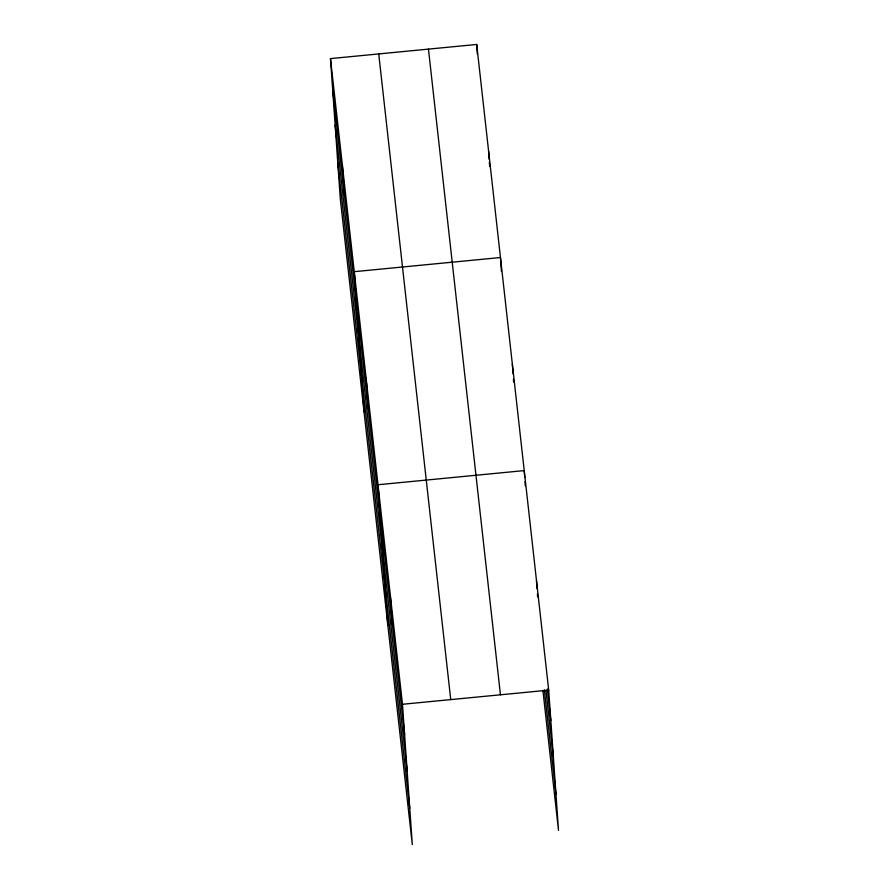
<?xml version="1.0" encoding="UTF-8"?>
<svg xmlns="http://www.w3.org/2000/svg" width="889" height="889" viewBox="0 0 889 889"><rect width="100%" height="100%" fill="white"/><g stroke="black" fill="none" stroke-linecap="round" stroke-linejoin="round"><path stroke-width="1.33" d="M330.486 58.596L402.484 704.277L412.296 844.55L340.298 198.869L330.486 58.596L476.704 44.45L548.702 690.131L558.514 830.404L542.912 690.453M402.484 704.277L548.702 690.131M547.313 688.953L550.836 720.512M546.024 690.92L553.369 756.772M544.346 689.864L555.981 794.133M428.454 49.117L500.451 694.798M378.736 53.929L450.745 699.61M332.608 88.989L404.617 734.658M335.142 125.249L407.151 770.93M337.753 162.609L409.762 808.29M536.467 580.361L537.045 588.651M537.434 594.174L537.623 596.93M524.71 477.504L524.221 470.592L378.003 484.749L387.815 625.023M524.999 481.649L525.288 485.794M512.342 364.057L513.02 373.724M513.409 379.259L513.598 382.014M501.429 271.334L500.463 257.521L354.244 271.678L364.057 411.951M488.583 150.986L489.161 159.275M489.361 162.031L489.65 166.176M476.704 44.45L477.382 54.118M390.249 594.508L392.371 624.9M366.124 378.214L368.246 408.596M342.365 165.132L344.488 195.524"/></g></svg>
